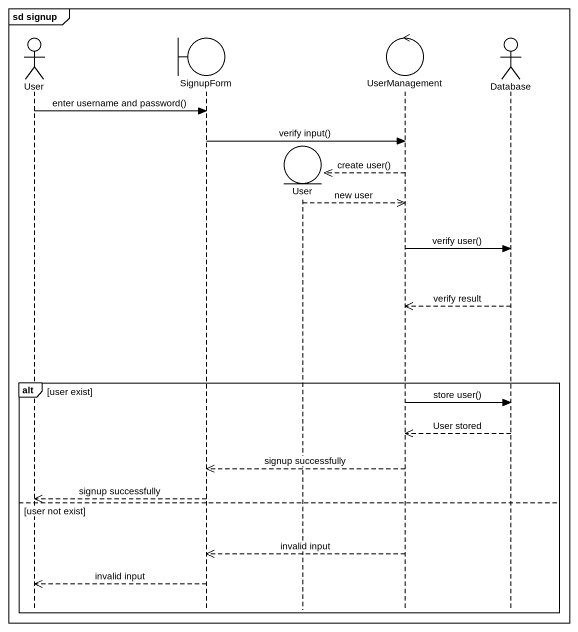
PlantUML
@startuml
mainframe sd signup
hide footbox
actor User
boundary SignupForm
entity "User" as User_2
control UserManagement
actor "Database" as Database_

User -> SignupForm : enter username and password()
SignupForm -> UserManagement : verify input()
UserManagement -->> User_2 ** : create user()
User_2 -->> UserManagement : new user
UserManagement -> Database_ : verify user()
Database_ -->> UserManagement : verify result
alt user exist
  UserManagement -> Database_ : store user()
  Database_ -->> UserManagement : User stored
  UserManagement -->> SignupForm : signup successfully
  SignupForm -->> User : signup successfully
else user not exist
  UserManagement -->> SignupForm : invalid input
  SignupForm -->> User : invalid input
end
@enduml
